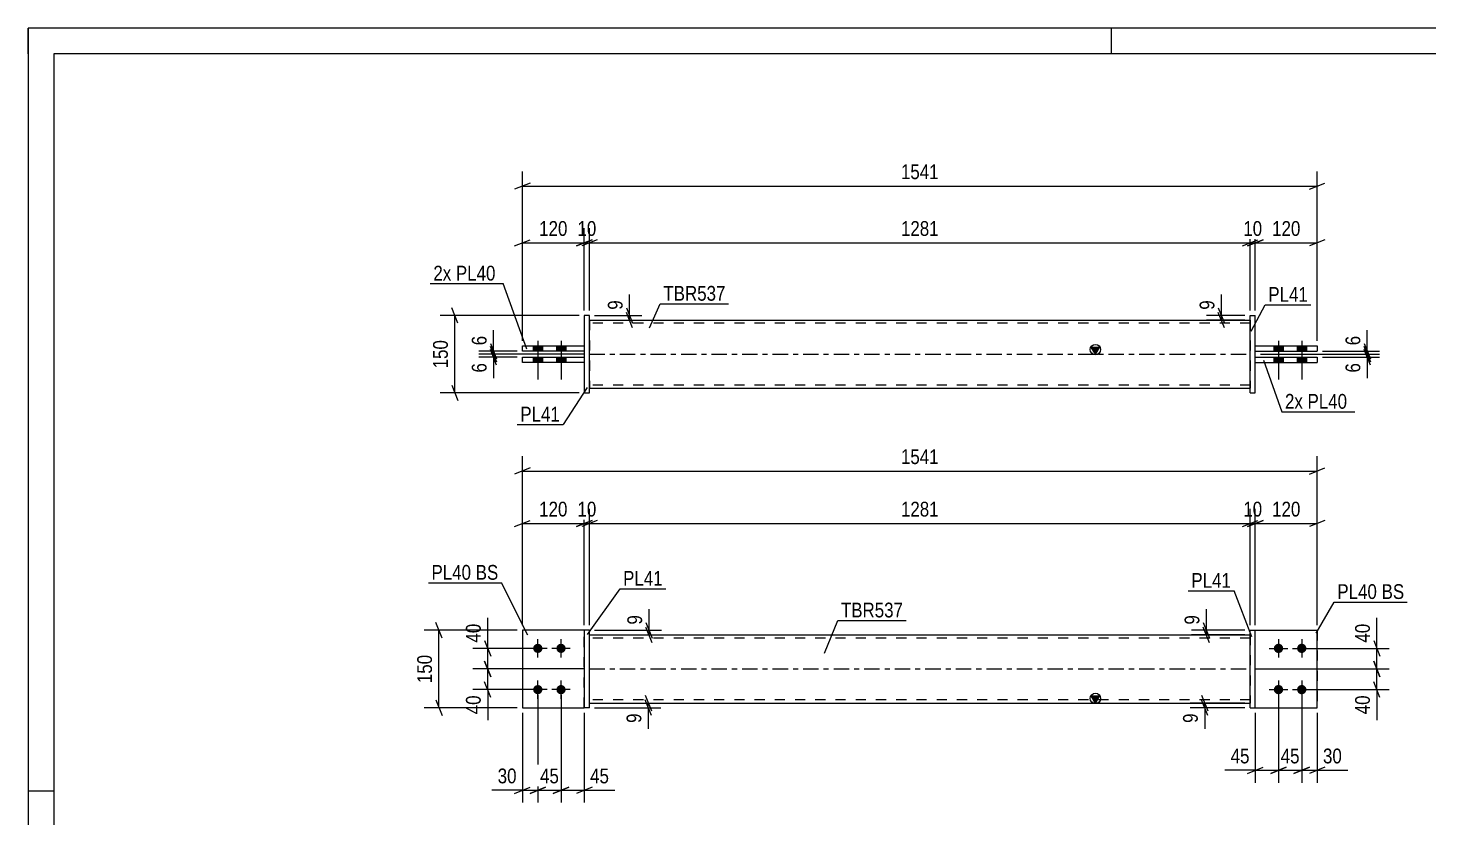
# Model space of a CAD drawing. Header units: millimetres. Extents: x 0 to 420, y 0 to 297.
# Drawn here: x 0 to 271.5, y 143.8 to 297 of the extents above; entities that cross this region are included whole.
import ezdxf

# ---------------------------------------------------------------- set-up
doc = ezdxf.new("R2010")
doc.units = ezdxf.units.MM
doc.linetypes.add('DXK_LINE_DOT2', pattern=[3.9198, 1.9599, -1.9599])
doc.linetypes.add('DXK_LINE_DOT3', pattern=[5.9187, 2.979, -0.9799, 0.9799, -0.9799])
doc.styles.add('Arial Narrow', font='ARIALN.TTF', dxfattribs={"height": 0.2})

# ---------------------------------------------------------------- blocks, each defined once
blk = doc.blocks.new('Unknown-581592428-1127')
at = {"color": 5, "linetype": 'Continuous'}
for p, q in [((420, 297), (0, 297)), ((0, 297), (0, 0)), ((0, 292), (0, 297)), ((210, 292), (210, 297)), ((415, 292), (5, 292)), ((5, 292), (5, 5)), ((5, 149), (0, 149))]:
    blk.add_line(p, q, dxfattribs=at)
blk = doc.blocks.new('Part-581592428-1367 - 1364')
at = {"color": 2, "linetype": 'Continuous'}
for p, q in [((236.87, 180.2), (237.87, 180.2)), ((236.87, 165.2), (236.87, 180.2)), ((237.87, 165.2), (237.87, 180.2)), ((236.87, 165.2), (236.87, 165.2)), ((236.87, 165.2), (236.87, 165.2)), ((236.87, 165.2), (237.87, 165.2)), ((236.87, 165.2), (237.87, 165.2))]:
    blk.add_line(p, q, dxfattribs=at)
at = {"color": 7, "linetype": 'DXK_LINE_DOT2'}
for p, q in [((236.87, 180.2), (237.87, 180.2)), ((237.87, 165.2), (237.87, 165.2)), ((237.87, 165.2), (237.87, 165.2))]:
    blk.add_line(p, q, dxfattribs=at)
blk = doc.blocks.new('Part-581592428-1420 - 1364')
at = {"color": 7, "linetype": 'DXK_LINE_DOT2'}
for p, q in [((107.81, 180.2), (95.81, 180.2)), ((95.81, 180.2), (95.81, 165.2)), ((107.81, 165.2), (107.81, 180.2)), ((95.81, 165.2), (107.81, 165.2))]:
    blk.add_line(p, q, dxfattribs=at)
blk = doc.blocks.new('Bolt-581592428-1378 - 1364')
at = {"linetype": 'Continuous'}
for points in [[(98.81, 175.8, -1), (98.81, 177.6, -1)], [(103.31, 175.8, -1), (103.31, 177.6, -1)], [(98.81, 167.8, -1), (98.81, 169.6, -1)], [(103.31, 167.8, -1), (103.31, 169.6, -1)]]:
    blk.add_hatch(color=1, dxfattribs=at).paths.add_polyline_path(points)
at = {"color": 1, "linetype": 'Continuous'}
for p, q in [((100.61, 176.7), (97.01, 176.7)), ((98.81, 174.9), (98.81, 178.5)), ((105.11, 176.7), (101.51, 176.7)), ((103.31, 174.9), (103.31, 178.5)), ((100.61, 168.7), (97.01, 168.7)), ((98.81, 166.9), (98.81, 170.5)), ((105.11, 168.7), (101.51, 168.7)), ((103.31, 166.9), (103.31, 170.5))]:
    blk.add_line(p, q, dxfattribs=at)
blk = doc.blocks.new('Bolt-581592428-1379 - 1364')
at = {"linetype": 'Continuous'}
for points in [[(242.37, 177.6), (242.56, 177.58), (242.74, 177.52), (242.9, 177.43), (243.04, 177.3), (243.15, 177.15), (243.23, 176.98), (243.26, 176.79), (243.26, 176.6), (243.23, 176.42), (243.15, 176.25), (243.04, 176.1), (242.9, 175.97), (242.74, 175.88), (242.56, 175.82), (242.37, 175.8), (242.18, 175.82), (242, 175.88), (241.84, 175.97), (241.7, 176.1), (241.59, 176.25), (241.51, 176.42), (241.47, 176.6), (241.47, 176.79), (241.51, 176.98), (241.59, 177.15), (241.7, 177.3), (241.84, 177.43), (242, 177.52), (242.18, 177.58)], [(246.87, 177.6), (247.06, 177.58), (247.24, 177.52), (247.4, 177.43), (247.54, 177.3), (247.65, 177.15), (247.73, 176.98), (247.76, 176.79), (247.76, 176.6), (247.73, 176.42), (247.65, 176.25), (247.54, 176.1), (247.4, 175.97), (247.24, 175.88), (247.06, 175.82), (246.87, 175.8), (246.68, 175.82), (246.5, 175.88), (246.34, 175.97), (246.2, 176.1), (246.09, 176.25), (246.01, 176.42), (245.97, 176.6), (245.97, 176.79), (246.01, 176.98), (246.09, 177.15), (246.2, 177.3), (246.34, 177.43), (246.5, 177.52), (246.68, 177.58)], [(242.37, 169.6), (242.56, 169.58), (242.74, 169.52), (242.9, 169.43), (243.04, 169.3), (243.15, 169.15), (243.23, 168.98), (243.26, 168.79), (243.26, 168.6), (243.23, 168.42), (243.15, 168.25), (243.04, 168.1), (242.9, 167.97), (242.74, 167.88), (242.56, 167.82), (242.37, 167.8), (242.18, 167.82), (242, 167.88), (241.84, 167.97), (241.7, 168.1), (241.59, 168.25), (241.51, 168.42), (241.47, 168.6), (241.47, 168.79), (241.51, 168.98), (241.59, 169.15), (241.7, 169.3), (241.84, 169.43), (242, 169.52), (242.18, 169.58)], [(246.87, 169.6), (247.06, 169.58), (247.24, 169.52), (247.4, 169.43), (247.54, 169.3), (247.65, 169.15), (247.73, 168.98), (247.76, 168.79), (247.76, 168.6), (247.73, 168.42), (247.65, 168.25), (247.54, 168.1), (247.4, 167.97), (247.24, 167.88), (247.06, 167.82), (246.87, 167.8), (246.68, 167.82), (246.5, 167.88), (246.34, 167.97), (246.2, 168.1), (246.09, 168.25), (246.01, 168.42), (245.97, 168.6), (245.97, 168.79), (246.01, 168.98), (246.09, 169.15), (246.2, 169.3), (246.34, 169.43), (246.5, 169.52), (246.68, 169.58)]]:
    blk.add_hatch(color=1, dxfattribs=at).paths.add_polyline_path(points)
at = {"color": 1, "linetype": 'Continuous'}
for p, q in [((240.57, 176.7), (244.17, 176.7)), ((242.37, 178.5), (242.37, 174.9)), ((245.07, 176.7), (248.67, 176.7)), ((246.87, 178.5), (246.87, 174.9)), ((240.57, 168.7), (244.17, 168.7)), ((242.37, 170.5), (242.37, 166.9)), ((245.07, 168.7), (248.67, 168.7)), ((246.87, 170.5), (246.87, 166.9))]:
    blk.add_line(p, q, dxfattribs=at)
blk = doc.blocks.new('Part-581592428-1405 - 1364')
at = {"color": 2, "linetype": 'Continuous'}
for p, q in [((108.81, 180.2), (107.81, 180.2)), ((107.81, 180.2), (107.81, 165.2)), ((108.81, 165.2), (108.81, 180.2)), ((108.81, 165.2), (107.81, 165.2))]:
    blk.add_line(p, q, dxfattribs=at)
blk = doc.blocks.new('Part-581592428-1425 - 1364')
at = {"color": 2, "linetype": 'Continuous'}
for p, q in [((95.81, 180.2), (95.81, 165.2)), ((107.81, 180.2), (95.81, 180.2)), ((95.81, 165.2), (107.81, 165.2))]:
    blk.add_line(p, q, dxfattribs=at)
at = {"color": 7, "linetype": 'DXK_LINE_DOT2'}
blk.add_line((107.81, 165.2), (107.81, 180.2), dxfattribs=at)
blk = doc.blocks.new('Part-581592428-1440 - 1364')
at = {"linetype": 'Continuous'}
blk.add_hatch(color=2, dxfattribs=at).paths.add_polyline_path([(206.87, 166.1), (206.07, 167.5), (207.67, 167.5)])
at = {"color": 2, "linetype": 'Continuous'}
for p, q in [((108.81, 179.3), (236.87, 179.3)), ((108.81, 166.1), (236.87, 166.1)), ((206.87, 166.1), (206.07, 167.5)), ((206.07, 167.5), (207.67, 167.5)), ((207.67, 167.5), (206.87, 166.1))]:
    blk.add_line(p, q, dxfattribs=at)
at = {"color": 7, "linetype": 'DXK_LINE_DOT2'}
for p, q in [((108.81, 166.1), (108.81, 179.3)), ((236.87, 179.3), (236.87, 166.1)), ((236.87, 178.7), (108.81, 178.7)), ((236.87, 166.7), (108.81, 166.7))]:
    blk.add_line(p, q, dxfattribs=at)
at = {"color": 7, "linetype": 'DXK_LINE_DOT3'}
blk.add_line((108.81, 172.7), (236.87, 172.7), dxfattribs=at)
at = {"color": 2, "linetype": 'Continuous'}
blk.add_circle((206.87, 167), 1, dxfattribs=at)
blk = doc.blocks.new('Part-581592428-1445 - 1364')
at = {"color": 2, "linetype": 'Continuous'}
for p, q in [((237.87, 180.2), (249.87, 180.2)), ((249.87, 180.2), (249.87, 180.2)), ((249.87, 165.2), (249.87, 180.2)), ((237.87, 165.2), (249.87, 165.2))]:
    blk.add_line(p, q, dxfattribs=at)
at = {"color": 7, "linetype": 'DXK_LINE_DOT2'}
for p, q in [((237.87, 180.2), (249.87, 180.2)), ((237.87, 165.2), (237.87, 180.2)), ((237.87, 165.2), (237.87, 165.2)), ((237.87, 165.2), (249.87, 165.2))]:
    blk.add_line(p, q, dxfattribs=at)
blk = doc.blocks.new('Part-581592428-1450 - 1364')
at = {"color": 7, "linetype": 'DXK_LINE_DOT2'}
for p, q in [((237.87, 180.2), (249.87, 180.2)), ((237.87, 165.2), (237.87, 180.2)), ((237.87, 180.2), (249.87, 180.2)), ((249.87, 180.2), (249.87, 180.2)), ((249.87, 180.2), (249.87, 165.2)), ((237.87, 165.2), (237.87, 165.2)), ((237.87, 165.2), (249.87, 165.2)), ((237.87, 165.2), (249.87, 165.2))]:
    blk.add_line(p, q, dxfattribs=at)
blk = doc.blocks.new('Part-581592428-1793 - 1767')
at = {"color": 2, "linetype": 'Continuous'}
for p, q in [((95.81, 233.14), (107.81, 233.14)), ((95.81, 232.14), (95.81, 233.14)), ((107.81, 232.14), (95.81, 232.14)), ((107.81, 233.14), (107.81, 232.14))]:
    blk.add_line(p, q, dxfattribs=at)
blk = doc.blocks.new('Part-581592428-1778 - 1767')
at = {"color": 2, "linetype": 'Continuous'}
for p, q in [((237.87, 233.14), (249.87, 233.14)), ((237.87, 232.14), (237.87, 233.14)), ((237.87, 232.14), (249.87, 232.14)), ((237.87, 232.14), (249.87, 232.14)), ((249.87, 233.14), (249.87, 232.14))]:
    blk.add_line(p, q, dxfattribs=at)
at = {"color": 7, "linetype": 'DXK_LINE_DOT2'}
for p, q in [((237.87, 233.14), (249.87, 233.14)), ((237.87, 232.14), (237.87, 232.14))]:
    blk.add_line(p, q, dxfattribs=at)
blk = doc.blocks.new('Part-581592428-1798 - 1767')
at = {"color": 2, "linetype": 'Continuous'}
for p, q in [((95.81, 235.34), (107.81, 235.34)), ((95.81, 234.34), (95.81, 235.34)), ((107.81, 234.34), (95.81, 234.34)), ((107.81, 235.34), (107.81, 234.34))]:
    blk.add_line(p, q, dxfattribs=at)
blk = doc.blocks.new('Part-581592428-1773 - 1767')
at = {"linetype": 'Continuous'}
blk.add_hatch(color=2, dxfattribs=at).paths.add_polyline_path([(206.87, 233.74), (206.07, 235.14), (207.67, 235.14)])
at = {"color": 2, "linetype": 'Continuous'}
for p, q in [((108.81, 240.34), (236.87, 240.34)), ((206.87, 233.74), (206.07, 235.14)), ((206.07, 235.14), (207.67, 235.14)), ((207.67, 235.14), (206.87, 233.74)), ((108.81, 227.14), (236.87, 227.14))]:
    blk.add_line(p, q, dxfattribs=at)
at = {"color": 7, "linetype": 'DXK_LINE_DOT2'}
for p, q in [((108.81, 240.34), (108.81, 227.14)), ((236.87, 239.74), (108.81, 239.74)), ((236.87, 240.34), (236.87, 227.14)), ((236.87, 227.74), (108.81, 227.74))]:
    blk.add_line(p, q, dxfattribs=at)
at = {"color": 7, "linetype": 'DXK_LINE_DOT3'}
blk.add_line((108.81, 233.74), (236.87, 233.74), dxfattribs=at)
at = {"color": 2, "linetype": 'Continuous'}
blk.add_circle((206.87, 234.64), 1, dxfattribs=at)
blk = doc.blocks.new('Part-581592428-1783 - 1767')
at = {"color": 2, "linetype": 'Continuous'}
for p, q in [((237.87, 235.34), (249.87, 235.34)), ((237.87, 234.34), (237.87, 235.34)), ((237.87, 234.34), (249.87, 234.34)), ((237.87, 234.34), (249.87, 234.34)), ((249.87, 235.34), (249.87, 234.34))]:
    blk.add_line(p, q, dxfattribs=at)
at = {"color": 7, "linetype": 'DXK_LINE_DOT2'}
for p, q in [((237.87, 235.34), (249.87, 235.34)), ((237.87, 234.34), (237.87, 234.34))]:
    blk.add_line(p, q, dxfattribs=at)
blk = doc.blocks.new('Part-581592428-1799 - 1767')
at = {"color": 2, "linetype": 'Continuous'}
for p, q in [((108.81, 241.24), (107.81, 241.24)), ((107.81, 241.24), (107.81, 226.24)), ((108.81, 226.24), (108.81, 241.24)), ((107.81, 226.24), (108.81, 226.24))]:
    blk.add_line(p, q, dxfattribs=at)
blk = doc.blocks.new('Part-581592428-1788 - 1767')
at = {"color": 2, "linetype": 'Continuous'}
for p, q in [((236.87, 226.25), (236.87, 241.25)), ((236.87, 241.25), (237.87, 241.25)), ((237.87, 226.25), (237.87, 241.25)), ((236.87, 226.25), (237.87, 226.25)), ((236.87, 226.25), (236.87, 226.24)), ((236.87, 226.24), (236.87, 226.25)), ((236.87, 226.24), (237.87, 226.24)), ((237.87, 226.24), (237.87, 226.25)), ((237.87, 226.25), (237.87, 226.24))]:
    blk.add_line(p, q, dxfattribs=at)
at = {"color": 7, "linetype": 'DXK_LINE_DOT2'}
for q in [(236.87, 241.25), (237.87, 241.24)]:
    blk.add_line((236.87, 241.24), q, dxfattribs=at)
blk = doc.blocks.new('Bolt-581592428-1800 - 1767')
at = {"linetype": 'Continuous'}
for points in [[(243.27, 235.34), (241.47, 235.34), (241.47, 234.34), (243.27, 234.34)], [(243.27, 235.34), (241.47, 235.34), (241.47, 234.34), (243.27, 234.34)], [(247.77, 235.34), (245.97, 235.34), (245.97, 234.34), (247.77, 234.34)], [(247.77, 235.34), (245.97, 235.34), (245.97, 234.34), (247.77, 234.34)], [(243.27, 233.14), (241.47, 233.14), (241.47, 232.14), (243.27, 232.14)], [(243.27, 233.14), (241.47, 233.14), (241.47, 232.14), (243.27, 232.14)], [(247.77, 233.14), (245.97, 233.14), (245.97, 232.14), (247.77, 232.14)], [(247.77, 233.14), (245.97, 233.14), (245.97, 232.14), (247.77, 232.14)]]:
    blk.add_hatch(color=1, dxfattribs=at).paths.add_polyline_path(points)
at = {"color": 1, "linetype": 'Continuous'}
for p, q in [((242.37, 236.34), (242.37, 228.84)), ((242.37, 236.34), (242.37, 228.84)), ((246.87, 236.34), (246.87, 228.84)), ((246.87, 236.34), (246.87, 228.84)), ((241.47, 235.34), (241.47, 234.34)), ((241.47, 235.34), (241.47, 234.34)), ((243.27, 235.34), (243.27, 234.34)), ((243.27, 235.34), (243.27, 234.34)), ((245.97, 235.34), (245.97, 234.34)), ((245.97, 235.34), (245.97, 234.34)), ((247.77, 235.34), (247.77, 234.34)), ((247.77, 235.34), (247.77, 234.34)), ((241.47, 233.14), (241.47, 232.14)), ((241.47, 233.14), (241.47, 232.14)), ((243.27, 233.14), (243.27, 232.14)), ((243.27, 233.14), (243.27, 232.14)), ((245.97, 233.14), (245.97, 232.14)), ((245.97, 233.14), (245.97, 232.14)), ((247.77, 233.14), (247.77, 232.14)), ((247.77, 233.14), (247.77, 232.14))]:
    blk.add_line(p, q, dxfattribs=at)
blk = doc.blocks.new('Bolt-581592428-1801 - 1767')
at = {"linetype": 'Continuous'}
for points in [[(97.91, 234.34), (99.71, 234.34), (99.71, 235.34), (97.91, 235.34)], [(97.91, 234.34), (99.71, 234.34), (99.71, 235.34), (97.91, 235.34)], [(102.41, 234.34), (104.21, 234.34), (104.21, 235.34), (102.41, 235.34)], [(102.41, 234.34), (104.21, 234.34), (104.21, 235.34), (102.41, 235.34)], [(97.91, 232.14), (99.71, 232.14), (99.71, 233.14), (97.91, 233.14)], [(97.91, 232.14), (99.71, 232.14), (99.71, 233.14), (97.91, 233.14)], [(102.41, 232.14), (104.21, 232.14), (104.21, 233.14), (102.41, 233.14)], [(102.41, 232.14), (104.21, 232.14), (104.21, 233.14), (102.41, 233.14)]]:
    blk.add_hatch(color=1, dxfattribs=at).paths.add_polyline_path(points)
at = {"color": 1, "linetype": 'Continuous'}
for p, q in [((98.81, 236.34), (98.81, 228.84)), ((98.81, 236.34), (98.81, 228.84)), ((103.31, 236.34), (103.31, 228.84)), ((103.31, 236.34), (103.31, 228.84)), ((97.91, 235.34), (97.91, 234.34)), ((97.91, 235.34), (97.91, 234.34)), ((99.71, 235.34), (99.71, 234.34)), ((99.71, 235.34), (99.71, 234.34)), ((102.41, 235.34), (102.41, 234.34)), ((102.41, 235.34), (102.41, 234.34)), ((104.21, 235.34), (104.21, 234.34)), ((104.21, 235.34), (104.21, 234.34)), ((97.91, 233.14), (97.91, 232.14)), ((97.91, 233.14), (97.91, 232.14)), ((99.71, 233.14), (99.71, 232.14)), ((99.71, 233.14), (99.71, 232.14)), ((102.41, 233.14), (102.41, 232.14)), ((102.41, 233.14), (102.41, 232.14)), ((104.21, 233.14), (104.21, 232.14)), ((104.21, 233.14), (104.21, 232.14))]:
    blk.add_line(p, q, dxfattribs=at)
blk = doc.blocks.new('StraightDimension-581592428-1609 - 1364')
at = {"color": 7, "linetype": 'Continuous'}
for p, q in [((88.49, 174.2), (89.69, 171.2)), ((107.81, 172.7), (86.24, 172.7)), ((89.09, 168.7), (89.09, 172.7)), ((97.81, 168.7), (86.24, 168.7)), ((89.69, 167.2), (88.49, 170.2))]:
    blk.add_line(p, q, dxfattribs=at)
at = {"color": 0}
blk.add_wipeout([(88.34, 168.17), (84.14, 168.17), (84.14, 163.32), (88.34, 163.32)], dxfattribs=at)
at = {"color": 7, "linetype": 'Continuous'}
blk.add_line((89.09, 168.7), (89.09, 162.79), dxfattribs=at)
blk.add_line((89.09, 168.7), (89.09, 162.79), dxfattribs=at)
at = {"color": 3, "style": 'Arial Narrow'}
blk.add_text('40', height=2.863, rotation=90.0002, dxfattribs=at).set_placement((87.74, 163.92))
blk = doc.blocks.new('StraightDimension-581592428-1665 - 1364')
at = {"color": 7, "linetype": 'Continuous'}
for p, q in [((242.37, 167.7), (242.37, 150.65)), ((246.87, 167.7), (246.87, 150.65)), ((240.87, 152.45), (243.87, 153.65)), ((242.37, 153.05), (246.87, 153.05)), ((248.37, 153.65), (245.37, 152.45))]:
    blk.add_line(p, q, dxfattribs=at)
at = {"color": 0}
blk.add_wipeout([(247.05, 153.8), (247.05, 158), (242.19, 158), (242.19, 153.8)], dxfattribs=at)
at = {"color": 3, "style": 'Arial Narrow'}
blk.add_text('45', height=2.863, dxfattribs=at).set_placement((242.79, 154.4))
blk = doc.blocks.new('StraightDimension-581592428-1505 - 1364')
at = {"color": 7, "linetype": 'Continuous'}
for p, q in [((236.87, 181.2), (236.87, 203.77)), ((237.87, 181.2), (237.87, 203.77)), ((235.37, 200.32), (238.37, 201.52)), ((239.37, 201.52), (236.37, 200.32)), ((236.87, 200.92), (237.87, 200.92))]:
    blk.add_line(p, q, dxfattribs=at)
at = {"color": 0}
blk.add_wipeout([(239.8, 201.67), (239.8, 205.87), (234.94, 205.87), (234.94, 201.67)], dxfattribs=at)
at = {"color": 3, "style": 'Arial Narrow'}
blk.add_text('10', height=2.863, dxfattribs=at).set_placement((235.54, 202.27))
blk = doc.blocks.new('StraightDimension-581592428-1703 - 1364')
at = {"color": 7, "linetype": 'Continuous'}
for p, q in [((247.87, 176.7), (263.83, 176.7)), ((260.83, 178.2), (262.03, 175.2)), ((261.43, 172.7), (261.43, 176.7)), ((262.03, 171.2), (260.83, 174.2)), ((237.87, 172.7), (263.83, 172.7))]:
    blk.add_line(p, q, dxfattribs=at)
at = {"color": 0}
blk.add_wipeout([(260.68, 182.08), (256.48, 182.08), (256.48, 177.22), (260.68, 177.22)], dxfattribs=at)
at = {"color": 7, "linetype": 'Continuous'}
blk.add_line((261.43, 176.7), (261.43, 182.6), dxfattribs=at)
blk.add_line((261.43, 176.7), (261.43, 182.6), dxfattribs=at)
at = {"color": 3, "style": 'Arial Narrow'}
blk.add_text('40', height=2.863, rotation=90.0002, dxfattribs=at).set_placement((260.08, 177.82))
blk = doc.blocks.new('StraightDimension-581592428-1600 - 1364')
at = {"color": 7, "linetype": 'Continuous'}
for p, q in [((109.81, 180.2), (122.77, 180.2)), ((109.81, 179.3), (122.77, 179.3)), ((119.77, 181.7), (120.97, 178.7)), ((120.97, 177.8), (119.77, 180.8)), ((120.37, 179.3), (120.37, 180.2))]:
    blk.add_line(p, q, dxfattribs=at)
at = {"color": 0}
blk.add_wipeout([(119.62, 183.75), (115.42, 183.75), (115.42, 180.72), (119.62, 180.72)], dxfattribs=at)
at = {"color": 7, "linetype": 'Continuous'}
blk.add_line((120.37, 180.2), (120.37, 184.28), dxfattribs=at)
blk.add_line((120.37, 180.2), (120.37, 184.28), dxfattribs=at)
at = {"color": 3, "style": 'Arial Narrow'}
blk.add_text('9', height=2.86, rotation=90.0002, dxfattribs=at).set_placement((119.02, 181.32))
blk = doc.blocks.new('StraightDimension-581592428-1649 - 1364')
at = {"color": 7, "linetype": 'Continuous'}
for p, q in [((242.37, 167.7), (242.37, 150.65)), ((237.87, 164.2), (237.87, 150.65)), ((236.37, 152.45), (239.37, 153.65)), ((237.87, 153.05), (242.37, 153.05)), ((243.87, 153.65), (240.87, 152.45))]:
    blk.add_line(p, q, dxfattribs=at)
at = {"color": 0}
blk.add_wipeout([(237.34, 153.8), (237.34, 158), (232.49, 158), (232.49, 153.8)], dxfattribs=at)
at = {"color": 7, "linetype": 'Continuous'}
blk.add_line((237.87, 153.05), (231.96, 153.05), dxfattribs=at)
blk.add_line((237.87, 153.05), (231.96, 153.05), dxfattribs=at)
at = {"color": 3, "style": 'Arial Narrow'}
blk.add_text('45', height=2.863, dxfattribs=at).set_placement((233.09, 154.4))
blk = doc.blocks.new('StraightDimension-581592428-1560 - 1364')
at = {"color": 7, "linetype": 'Continuous'}
for p, q in [((98.81, 167.7), (98.81, 146.78)), ((95.81, 164.2), (95.81, 146.78)), ((94.31, 148.58), (97.31, 149.78)), ((100.31, 149.78), (97.31, 148.58)), ((95.81, 149.18), (98.81, 149.18))]:
    blk.add_line(p, q, dxfattribs=at)
at = {"color": 0}
blk.add_wipeout([(95.29, 149.93), (95.29, 154.13), (90.43, 154.13), (90.43, 149.93)], dxfattribs=at)
at = {"color": 7, "linetype": 'Continuous'}
blk.add_line((95.81, 149.18), (89.91, 149.18), dxfattribs=at)
blk.add_line((95.81, 149.18), (89.91, 149.18), dxfattribs=at)
at = {"color": 3, "style": 'Arial Narrow'}
blk.add_text('30', height=2.863, dxfattribs=at).set_placement((91.03, 150.53))
blk = doc.blocks.new('StraightDimension-581592428-1570 - 1364')
at = {"color": 7, "linetype": 'Continuous'}
for p, q in [((98.81, 167.7), (98.81, 146.78)), ((103.31, 167.7), (103.31, 146.78)), ((97.31, 148.58), (100.31, 149.78)), ((104.81, 149.78), (101.81, 148.58)), ((98.81, 149.18), (103.31, 149.18))]:
    blk.add_line(p, q, dxfattribs=at)
at = {"color": 0}
blk.add_wipeout([(103.49, 149.93), (103.49, 154.13), (98.64, 154.13), (98.64, 149.93)], dxfattribs=at)
at = {"color": 3, "style": 'Arial Narrow'}
blk.add_text('45', height=2.863, dxfattribs=at).set_placement((99.24, 150.53))
blk = doc.blocks.new('StraightDimension-581592428-1523 - 1364')
at = {"color": 7, "linetype": 'Continuous'}
for p, q in [((237.87, 181.2), (237.87, 203.77)), ((249.87, 181.2), (249.87, 203.77)), ((236.37, 200.32), (239.37, 201.52)), ((251.37, 201.52), (248.37, 200.32)), ((237.87, 200.92), (249.87, 200.92))]:
    blk.add_line(p, q, dxfattribs=at)
at = {"color": 0}
blk.add_wipeout([(247.21, 201.67), (247.21, 205.87), (240.53, 205.87), (240.53, 201.67)], dxfattribs=at)
at = {"color": 3, "style": 'Arial Narrow'}
blk.add_text('120', height=2.863, dxfattribs=at).set_placement((241.13, 202.27))
blk = doc.blocks.new('StraightDimension-581592428-1452 - 1364')
at = {"color": 7, "linetype": 'Continuous'}
for p, q in [((95.81, 181.2), (95.81, 203.77)), ((107.81, 181.2), (107.81, 203.77)), ((94.31, 200.32), (97.31, 201.52)), ((109.31, 201.52), (106.31, 200.32)), ((95.81, 200.92), (107.81, 200.92))]:
    blk.add_line(p, q, dxfattribs=at)
at = {"color": 0}
blk.add_wipeout([(105.16, 201.67), (105.16, 205.87), (98.47, 205.87), (98.47, 201.67)], dxfattribs=at)
at = {"color": 3, "style": 'Arial Narrow'}
blk.add_text('120', height=2.863, dxfattribs=at).set_placement((99.07, 202.27))
blk = doc.blocks.new('StraightDimension-581592428-1730 - 1364')
at = {"color": 7, "linetype": 'Continuous'}
for p, q in [((235.87, 180.2), (225.53, 180.2)), ((235.87, 179.3), (225.53, 179.3)), ((227.78, 181.7), (228.98, 178.7)), ((228.98, 177.8), (227.78, 180.8)), ((228.38, 179.3), (228.38, 180.2))]:
    blk.add_line(p, q, dxfattribs=at)
at = {"color": 0}
blk.add_wipeout([(227.63, 183.75), (223.43, 183.75), (223.43, 180.72), (227.63, 180.72)], dxfattribs=at)
at = {"color": 7, "linetype": 'Continuous'}
blk.add_line((228.38, 180.2), (228.38, 184.28), dxfattribs=at)
blk.add_line((228.38, 180.2), (228.38, 184.28), dxfattribs=at)
at = {"color": 3, "style": 'Arial Narrow'}
blk.add_text('9', height=2.86, rotation=90.0002, dxfattribs=at).set_placement((227.03, 181.32))
blk = doc.blocks.new('StraightDimension-581592428-1479 - 1364')
at = {"color": 7, "linetype": 'Continuous'}
for p, q in [((107.81, 181.2), (107.81, 203.77)), ((108.81, 181.2), (108.81, 203.77)), ((106.31, 200.32), (109.31, 201.52)), ((110.31, 201.52), (107.31, 200.32)), ((107.81, 200.92), (108.81, 200.92))]:
    blk.add_line(p, q, dxfattribs=at)
at = {"color": 0}
blk.add_wipeout([(110.74, 201.67), (110.74, 205.87), (105.89, 205.87), (105.89, 201.67)], dxfattribs=at)
at = {"color": 3, "style": 'Arial Narrow'}
blk.add_text('10', height=2.863, dxfattribs=at).set_placement((106.49, 202.27))
blk = doc.blocks.new('StraightDimension-581592428-1577 - 1364')
at = {"color": 7, "linetype": 'Continuous'}
for p, q in [((103.31, 167.7), (103.31, 146.78)), ((107.81, 164.2), (107.81, 146.78)), ((101.81, 148.58), (104.81, 149.78)), ((109.31, 149.78), (106.31, 148.58)), ((103.31, 149.18), (107.81, 149.18))]:
    blk.add_line(p, q, dxfattribs=at)
at = {"color": 0}
blk.add_wipeout([(113.2, 149.93), (113.2, 154.13), (108.34, 154.13), (108.34, 149.93)], dxfattribs=at)
at = {"color": 7, "linetype": 'Continuous'}
blk.add_line((107.81, 149.18), (113.72, 149.18), dxfattribs=at)
blk.add_line((107.81, 149.18), (113.72, 149.18), dxfattribs=at)
at = {"color": 3, "style": 'Arial Narrow'}
blk.add_text('45', height=2.863, dxfattribs=at).set_placement((108.94, 150.53))
blk = doc.blocks.new('StraightDimension-581592428-1496 - 1364')
at = {"color": 7, "linetype": 'Continuous'}
for p, q in [((108.81, 181.2), (108.81, 203.77)), ((236.87, 181.2), (236.87, 203.77)), ((110.31, 201.52), (107.31, 200.32)), ((235.37, 200.32), (238.37, 201.52)), ((108.81, 200.92), (236.87, 200.92))]:
    blk.add_line(p, q, dxfattribs=at)
at = {"color": 0}
blk.add_wipeout([(177.1, 201.67), (177.1, 205.87), (168.59, 205.87), (168.59, 201.67)], dxfattribs=at)
at = {"color": 3, "style": 'Arial Narrow'}
blk.add_text('1281', height=2.863, dxfattribs=at).set_placement((169.19, 202.27))
blk = doc.blocks.new('StraightDimension-581592428-1546 - 1364')
at = {"color": 7, "linetype": 'Continuous'}
for p, q in [((95.81, 181.2), (95.81, 213.94)), ((249.87, 181.2), (249.87, 213.94)), ((97.31, 211.69), (94.31, 210.49)), ((95.81, 211.09), (249.87, 211.09)), ((248.37, 210.49), (251.37, 211.69))]:
    blk.add_line(p, q, dxfattribs=at)
at = {"color": 0}
blk.add_wipeout([(177.1, 211.84), (177.1, 216.04), (168.59, 216.04), (168.59, 211.84)], dxfattribs=at)
at = {"color": 3, "style": 'Arial Narrow'}
blk.add_text('1541', height=2.863, dxfattribs=at).set_placement((169.19, 212.44))
blk = doc.blocks.new('StraightDimension-581592428-1591 - 1364')
at = {"color": 7, "linetype": 'Continuous'}
for p, q in [((109.81, 166.1), (122.62, 166.1)), ((119.62, 167.6), (120.82, 164.6)), ((120.82, 163.7), (119.62, 166.7)), ((120.22, 165.2), (120.22, 166.1)), ((109.81, 165.2), (122.62, 165.2))]:
    blk.add_line(p, q, dxfattribs=at)
at = {"color": 0}
blk.add_wipeout([(119.47, 164.67), (115.27, 164.67), (115.27, 161.65), (119.47, 161.65)], dxfattribs=at)
at = {"color": 7, "linetype": 'Continuous'}
blk.add_line((120.22, 165.2), (120.22, 161.12), dxfattribs=at)
blk.add_line((120.22, 165.2), (120.22, 161.12), dxfattribs=at)
at = {"color": 3, "style": 'Arial Narrow'}
blk.add_text('9', height=2.86, rotation=90.0002, dxfattribs=at).set_placement((118.87, 162.25))
blk = doc.blocks.new('StraightDimension-581592428-1626 - 1364')
at = {"color": 7, "linetype": 'Continuous'}
for p, q in [((97.81, 176.7), (86.24, 176.7)), ((88.49, 178.2), (89.69, 175.2)), ((89.09, 172.7), (89.09, 176.7)), ((89.69, 171.2), (88.49, 174.2)), ((107.81, 172.7), (86.24, 172.7))]:
    blk.add_line(p, q, dxfattribs=at)
at = {"color": 0}
blk.add_wipeout([(88.34, 182.08), (84.14, 182.08), (84.14, 177.22), (88.34, 177.22)], dxfattribs=at)
at = {"color": 7, "linetype": 'Continuous'}
blk.add_line((89.09, 176.7), (89.09, 182.6), dxfattribs=at)
blk.add_line((89.09, 176.7), (89.09, 182.6), dxfattribs=at)
at = {"color": 3, "style": 'Arial Narrow'}
blk.add_text('40', height=2.863, rotation=90.0002, dxfattribs=at).set_placement((87.74, 177.82))
blk = doc.blocks.new('StraightDimension-581592428-1640 - 1364')
at = {"color": 7, "linetype": 'Continuous'}
for p, q in [((235.87, 166.1), (225.22, 166.1)), ((227.47, 167.6), (228.67, 164.6)), ((228.67, 163.7), (227.47, 166.7)), ((228.07, 165.2), (228.07, 166.1)), ((235.87, 165.2), (225.22, 165.2))]:
    blk.add_line(p, q, dxfattribs=at)
at = {"color": 0}
blk.add_wipeout([(227.32, 164.67), (223.12, 164.67), (223.12, 161.65), (227.32, 161.65)], dxfattribs=at)
at = {"color": 7, "linetype": 'Continuous'}
blk.add_line((228.07, 165.2), (228.07, 161.12), dxfattribs=at)
blk.add_line((228.07, 165.2), (228.07, 161.12), dxfattribs=at)
at = {"color": 3, "style": 'Arial Narrow'}
blk.add_text('9', height=2.86, rotation=90.0002, dxfattribs=at).set_placement((226.72, 162.25))
blk = doc.blocks.new('StraightDimension-581592428-1675 - 1364')
at = {"color": 7, "linetype": 'Continuous'}
for p, q in [((246.87, 167.7), (246.87, 150.65)), ((249.87, 164.2), (249.87, 150.65)), ((245.37, 152.45), (248.37, 153.65)), ((246.87, 153.05), (249.87, 153.05)), ((251.37, 153.65), (248.37, 152.45))]:
    blk.add_line(p, q, dxfattribs=at)
at = {"color": 0}
blk.add_wipeout([(255.25, 153.8), (255.25, 158), (250.39, 158), (250.39, 153.8)], dxfattribs=at)
at = {"color": 7, "linetype": 'Continuous'}
blk.add_line((249.87, 153.05), (255.78, 153.05), dxfattribs=at)
blk.add_line((249.87, 153.05), (255.78, 153.05), dxfattribs=at)
at = {"color": 3, "style": 'Arial Narrow'}
blk.add_text('30', height=2.863, dxfattribs=at).set_placement((250.99, 154.4))
blk = doc.blocks.new('StraightDimension-581592428-1689 - 1364')
at = {"color": 7, "linetype": 'Continuous'}
for p, q in [((94.81, 180.2), (76.79, 180.2)), ((80.24, 178.7), (79.04, 181.7)), ((79.64, 165.2), (79.64, 180.2)), ((79.04, 166.7), (80.24, 163.7)), ((94.81, 165.2), (76.79, 165.2))]:
    blk.add_line(p, q, dxfattribs=at)
at = {"color": 0}
blk.add_wipeout([(78.89, 176.04), (74.69, 176.04), (74.69, 169.36), (78.89, 169.36)], dxfattribs=at)
at = {"color": 3, "style": 'Arial Narrow'}
blk.add_text('150', height=2.863, rotation=90.0002, dxfattribs=at).set_placement((78.29, 169.96))
blk = doc.blocks.new('StraightDimension-581592428-1716 - 1364')
at = {"color": 7, "linetype": 'Continuous'}
for p, q in [((260.83, 174.2), (262.03, 171.2)), ((237.87, 172.7), (263.83, 172.7)), ((261.43, 168.7), (261.43, 172.7)), ((247.87, 168.7), (263.83, 168.7)), ((262.03, 167.2), (260.83, 170.2))]:
    blk.add_line(p, q, dxfattribs=at)
at = {"color": 0}
blk.add_wipeout([(260.68, 168.17), (256.48, 168.17), (256.48, 163.32), (260.68, 163.32)], dxfattribs=at)
at = {"color": 7, "linetype": 'Continuous'}
blk.add_line((261.43, 168.7), (261.43, 162.79), dxfattribs=at)
blk.add_line((261.43, 168.7), (261.43, 162.79), dxfattribs=at)
at = {"color": 3, "style": 'Arial Narrow'}
blk.add_text('40', height=2.863, rotation=90.0002, dxfattribs=at).set_placement((260.08, 163.92))
blk = doc.blocks.new('StraightDimension-581592428-1890 - 1767')
at = {"color": 7, "linetype": 'Continuous'}
for p, q in [((237.87, 242.24), (237.87, 258.19)), ((249.87, 236.34), (249.87, 258.19)), ((236.37, 254.74), (239.37, 255.94)), ((237.87, 255.34), (249.87, 255.34)), ((251.37, 255.94), (248.37, 254.74))]:
    blk.add_line(p, q, dxfattribs=at)
at = {"color": 0}
blk.add_wipeout([(247.21, 256.09), (247.21, 260.29), (240.53, 260.29), (240.53, 256.09)], dxfattribs=at)
at = {"color": 3, "style": 'Arial Narrow'}
blk.add_text('120', height=2.863, dxfattribs=at).set_placement((241.13, 256.69))
blk = doc.blocks.new('StraightDimension-581592428-1851 - 1767')
at = {"color": 7, "linetype": 'Continuous'}
for p, q in [((94.81, 234.34), (87.37, 234.34)), ((107.81, 233.74), (87.37, 233.74)), ((89.62, 235.84), (90.82, 232.84)), ((90.82, 232.24), (89.62, 235.24)), ((90.22, 233.74), (90.22, 234.34))]:
    blk.add_line(p, q, dxfattribs=at)
at = {"color": 0}
blk.add_wipeout([(89.47, 237.9), (85.27, 237.9), (85.27, 234.87), (89.47, 234.87)], dxfattribs=at)
at = {"color": 7, "linetype": 'Continuous'}
blk.add_line((90.22, 234.34), (90.22, 238.42), dxfattribs=at)
blk.add_line((90.22, 234.34), (90.22, 238.42), dxfattribs=at)
at = {"color": 3, "style": 'Arial Narrow'}
blk.add_text('6', height=2.86, rotation=90.0002, dxfattribs=at).set_placement((88.87, 235.47))
blk = doc.blocks.new('StraightDimension-581592428-1930 - 1767')
at = {"color": 7, "linetype": 'Continuous'}
for p, q in [((107.81, 242.24), (107.81, 258.19)), ((108.81, 242.24), (108.81, 258.19)), ((106.31, 254.74), (109.31, 255.94)), ((110.31, 255.94), (107.31, 254.74)), ((107.81, 255.34), (108.81, 255.34))]:
    blk.add_line(p, q, dxfattribs=at)
at = {"color": 0}
blk.add_wipeout([(110.74, 256.09), (110.74, 260.29), (105.89, 260.29), (105.89, 256.09)], dxfattribs=at)
at = {"color": 3, "style": 'Arial Narrow'}
blk.add_text('10', height=2.863, dxfattribs=at).set_placement((106.49, 256.69))
blk = doc.blocks.new('StraightDimension-581592428-1910 - 1767')
at = {"color": 7, "linetype": 'Continuous'}
for p, q in [((108.81, 242.24), (108.81, 258.19)), ((236.87, 242.24), (236.87, 258.19)), ((110.31, 255.94), (107.31, 254.74)), ((108.81, 255.34), (236.87, 255.34)), ((235.37, 254.74), (238.37, 255.94))]:
    blk.add_line(p, q, dxfattribs=at)
at = {"color": 0}
blk.add_wipeout([(177.1, 256.09), (177.1, 260.29), (168.59, 260.29), (168.59, 256.09)], dxfattribs=at)
at = {"color": 3, "style": 'Arial Narrow'}
blk.add_text('1281', height=2.863, dxfattribs=at).set_placement((169.19, 256.69))
blk = doc.blocks.new('StraightDimension-581592428-1920 - 1767')
at = {"color": 7, "linetype": 'Continuous'}
for p, q in [((95.81, 236.34), (95.81, 258.19)), ((107.81, 242.24), (107.81, 258.19)), ((94.31, 254.74), (97.31, 255.94)), ((95.81, 255.34), (107.81, 255.34)), ((109.31, 255.94), (106.31, 254.74))]:
    blk.add_line(p, q, dxfattribs=at)
at = {"color": 0}
blk.add_wipeout([(105.16, 256.09), (105.16, 260.29), (98.47, 260.29), (98.47, 256.09)], dxfattribs=at)
at = {"color": 3, "style": 'Arial Narrow'}
blk.add_text('120', height=2.863, dxfattribs=at).set_placement((99.07, 256.69))
blk = doc.blocks.new('StraightDimension-581592428-1805 - 1767')
at = {"color": 7, "linetype": 'Continuous'}
for p, q in [((230.69, 242.74), (231.89, 239.74)), ((231.89, 238.84), (230.69, 241.84)), ((235.87, 241.24), (228.44, 241.24)), ((235.87, 240.34), (228.44, 240.34)), ((231.29, 240.34), (231.29, 241.24))]:
    blk.add_line(p, q, dxfattribs=at)
at = {"color": 0}
blk.add_wipeout([(230.54, 244.8), (226.34, 244.8), (226.34, 241.77), (230.54, 241.77)], dxfattribs=at)
at = {"color": 7, "linetype": 'Continuous'}
blk.add_line((231.29, 241.24), (231.29, 245.32), dxfattribs=at)
blk.add_line((231.29, 241.24), (231.29, 245.32), dxfattribs=at)
at = {"color": 3, "style": 'Arial Narrow'}
blk.add_text('9', height=2.86, rotation=90.0002, dxfattribs=at).set_placement((229.94, 242.37))
blk = doc.blocks.new('StraightDimension-581592428-1816 - 1767')
at = {"color": 7, "linetype": 'Continuous'}
for p, q in [((238.87, 233.74), (261.97, 233.74)), ((250.87, 234.34), (261.97, 234.34)), ((258.97, 235.84), (260.17, 232.84)), ((260.17, 232.24), (258.97, 235.24)), ((259.57, 233.74), (259.57, 234.34))]:
    blk.add_line(p, q, dxfattribs=at)
at = {"color": 0}
blk.add_wipeout([(258.82, 237.9), (254.62, 237.9), (254.62, 234.87), (258.82, 234.87)], dxfattribs=at)
at = {"color": 7, "linetype": 'Continuous'}
blk.add_line((259.57, 234.34), (259.57, 238.42), dxfattribs=at)
blk.add_line((259.57, 234.34), (259.57, 238.42), dxfattribs=at)
at = {"color": 3, "style": 'Arial Narrow'}
blk.add_text('6', height=2.86, rotation=90.0002, dxfattribs=at).set_placement((258.22, 235.47))
blk = doc.blocks.new('StraightDimension-581592428-1825 - 1767')
at = {"color": 7, "linetype": 'Continuous'}
for p, q in [((238.87, 233.74), (261.97, 233.74)), ((258.97, 235.24), (260.17, 232.24)), ((260.17, 231.64), (258.97, 234.64)), ((259.57, 233.14), (259.57, 233.74)), ((250.87, 233.14), (261.97, 233.14))]:
    blk.add_line(p, q, dxfattribs=at)
at = {"color": 0}
blk.add_wipeout([(258.82, 232.62), (254.62, 232.62), (254.62, 229.59), (258.82, 229.59)], dxfattribs=at)
at = {"color": 7, "linetype": 'Continuous'}
blk.add_line((259.57, 233.14), (259.57, 229.07), dxfattribs=at)
blk.add_line((259.57, 233.14), (259.57, 229.07), dxfattribs=at)
at = {"color": 3, "style": 'Arial Narrow'}
blk.add_text('6', height=2.86, rotation=90.0002, dxfattribs=at).set_placement((258.22, 230.19))
blk = doc.blocks.new('StraightDimension-581592428-1835 - 1767')
at = {"color": 7, "linetype": 'Continuous'}
for p, q in [((107.81, 233.74), (87.37, 233.74)), ((89.62, 235.24), (90.82, 232.24)), ((90.82, 231.64), (89.62, 234.64)), ((90.22, 233.14), (90.22, 233.74)), ((94.81, 233.14), (87.37, 233.14))]:
    blk.add_line(p, q, dxfattribs=at)
at = {"color": 0}
blk.add_wipeout([(89.47, 232.62), (85.27, 232.62), (85.27, 229.59), (89.47, 229.59)], dxfattribs=at)
at = {"color": 7, "linetype": 'Continuous'}
blk.add_line((90.22, 233.14), (90.22, 229.07), dxfattribs=at)
blk.add_line((90.22, 233.14), (90.22, 229.07), dxfattribs=at)
at = {"color": 3, "style": 'Arial Narrow'}
blk.add_text('6', height=2.86, rotation=90.0002, dxfattribs=at).set_placement((88.87, 230.19))
blk = doc.blocks.new('StraightDimension-581592428-1868 - 1767')
at = {"color": 7, "linetype": 'Continuous'}
for p, q in [((115.99, 242.74), (117.19, 239.74)), ((117.19, 238.84), (115.99, 241.84)), ((109.81, 241.24), (118.99, 241.24)), ((109.81, 240.34), (118.99, 240.34)), ((116.59, 240.34), (116.59, 241.24))]:
    blk.add_line(p, q, dxfattribs=at)
at = {"color": 0}
blk.add_wipeout([(115.84, 244.8), (111.64, 244.8), (111.64, 241.77), (115.84, 241.77)], dxfattribs=at)
at = {"color": 7, "linetype": 'Continuous'}
blk.add_line((116.59, 241.24), (116.59, 245.32), dxfattribs=at)
blk.add_line((116.59, 241.24), (116.59, 245.32), dxfattribs=at)
at = {"color": 3, "style": 'Arial Narrow'}
blk.add_text('9', height=2.86, rotation=90.0002, dxfattribs=at).set_placement((115.24, 242.37))
blk = doc.blocks.new('StraightDimension-581592428-1879 - 1767')
at = {"color": 7, "linetype": 'Continuous'}
for p, q in [((83.32, 239.74), (82.12, 242.74)), ((106.81, 241.24), (79.87, 241.24)), ((82.72, 226.24), (82.72, 241.24)), ((106.81, 226.24), (79.87, 226.24)), ((82.12, 227.74), (83.32, 224.74))]:
    blk.add_line(p, q, dxfattribs=at)
at = {"color": 0}
blk.add_wipeout([(81.97, 237.09), (77.77, 237.09), (77.77, 230.4), (81.97, 230.4)], dxfattribs=at)
at = {"color": 3, "style": 'Arial Narrow'}
blk.add_text('150', height=2.863, rotation=90.0002, dxfattribs=at).set_placement((81.37, 231))
blk = doc.blocks.new('StraightDimension-581592428-1900 - 1767')
at = {"color": 7, "linetype": 'Continuous'}
for p, q in [((236.87, 242.24), (236.87, 258.19)), ((237.87, 242.24), (237.87, 258.19)), ((235.37, 254.74), (238.37, 255.94)), ((239.37, 255.94), (236.37, 254.74)), ((236.87, 255.34), (237.87, 255.34))]:
    blk.add_line(p, q, dxfattribs=at)
at = {"color": 0}
blk.add_wipeout([(239.8, 256.09), (239.8, 260.29), (234.94, 260.29), (234.94, 256.09)], dxfattribs=at)
at = {"color": 3, "style": 'Arial Narrow'}
blk.add_text('10', height=2.863, dxfattribs=at).set_placement((235.54, 256.69))
blk = doc.blocks.new('StraightDimension-581592428-1941 - 1767')
at = {"color": 7, "linetype": 'Continuous'}
for p, q in [((95.81, 236.34), (95.81, 269.19)), ((249.87, 236.34), (249.87, 269.19)), ((97.31, 266.94), (94.31, 265.74)), ((95.81, 266.34), (249.87, 266.34)), ((248.37, 265.74), (251.37, 266.94))]:
    blk.add_line(p, q, dxfattribs=at)
at = {"color": 0}
blk.add_wipeout([(177.1, 267.09), (177.1, 271.29), (168.59, 271.29), (168.59, 267.09)], dxfattribs=at)
at = {"color": 3, "style": 'Arial Narrow'}
blk.add_text('1541', height=2.863, dxfattribs=at).set_placement((169.19, 267.69))
blk = doc.blocks.new('Mark-581592428-1400 - 1364')
at = {"color": 0}
blk.add_wipeout([(123.02, 188.85), (123.02, 191.85), (115.34, 191.85), (115.34, 188.85)], dxfattribs=at)
blk.add_wipeout([(123.02, 188.85), (123.02, 191.85), (115.34, 191.85), (115.34, 188.85)], dxfattribs=at)
at = {"color": 30, "linetype": 'Continuous'}
for p, q in [((108.45, 179.39), (114.74, 188.25)), ((114.74, 188.25), (123.62, 188.25))]:
    blk.add_line(p, q, dxfattribs=at)
at = {"color": 3, "style": 'Arial Narrow'}
blk.add_text('PL41', height=2.863, dxfattribs=at).set_placement((115.34, 188.85))
blk = doc.blocks.new('Mark-581592428-1436 - 1364')
at = {"color": 0}
blk.add_wipeout([(169.61, 182.7), (169.61, 185.7), (157.55, 185.7), (157.55, 182.7)], dxfattribs=at)
blk.add_wipeout([(169.61, 182.7), (169.61, 185.7), (157.55, 185.7), (157.55, 182.7)], dxfattribs=at)
at = {"color": 30, "linetype": 'Continuous'}
for p, q in [((154.35, 175.75), (156.95, 182.1)), ((156.95, 182.1), (170.21, 182.1))]:
    blk.add_line(p, q, dxfattribs=at)
at = {"color": 3, "style": 'Arial Narrow'}
blk.add_text('TBR537', height=2.863, dxfattribs=at).set_placement((157.55, 182.7))
blk = doc.blocks.new('MarkSet-581592428-1752 - 1364')
at = {"color": 0}
blk.add_wipeout([(261.45, 186.28), (261.45, 189.28), (253.77, 189.28), (253.77, 186.28)], dxfattribs=at)
blk.add_wipeout([(261.45, 186.28), (261.45, 189.28), (253.77, 189.28), (253.77, 186.28)], dxfattribs=at)
at = {"color": 30, "linetype": 'Continuous'}
blk.add_line((249.67, 179.62), (253.17, 185.68), dxfattribs=at)
at = {"color": 0}
blk.add_wipeout([(266.73, 186.28), (266.73, 189.28), (262.35, 189.28), (262.35, 186.28)], dxfattribs=at)
blk.add_wipeout([(266.73, 186.28), (266.73, 189.28), (262.35, 189.28), (262.35, 186.28)], dxfattribs=at)
at = {"color": 30, "linetype": 'Continuous'}
blk.add_line((253.17, 185.68), (267.33, 185.68), dxfattribs=at)
at = {"color": 3, "style": 'Arial Narrow'}
for s, p in [('PL40', (253.77, 186.28)), ('BS', (262.35, 186.28))]:
    blk.add_text(s, height=2.863, dxfattribs=at).set_placement(p)
blk = doc.blocks.new('MarkSet-581592428-1758 - 1364')
at = {"color": 0}
blk.add_wipeout([(85.87, 190.01), (85.87, 193.01), (78.2, 193.01), (78.2, 190.01)], dxfattribs=at)
blk.add_wipeout([(85.87, 190.01), (85.87, 193.01), (78.2, 193.01), (78.2, 190.01)], dxfattribs=at)
blk.add_wipeout([(91.15, 190.01), (91.15, 193.01), (86.77, 193.01), (86.77, 190.01)], dxfattribs=at)
blk.add_wipeout([(91.15, 190.01), (91.15, 193.01), (86.77, 193.01), (86.77, 190.01)], dxfattribs=at)
at = {"color": 30, "linetype": 'Continuous'}
for p in [(77.6, 189.41), (96.85, 179.26)]:
    blk.add_line(p, (91.75, 189.41), dxfattribs=at)
at = {"color": 3, "style": 'Arial Narrow'}
for s, p in [('PL40', (78.2, 190.01)), ('BS', (86.77, 190.01))]:
    blk.add_text(s, height=2.863, dxfattribs=at).set_placement(p)
blk = doc.blocks.new('Mark-581592428-2710 - 1364')
at = {"color": 0}
blk.add_wipeout([(233.16, 188.44), (233.16, 191.44), (225.48, 191.44), (225.48, 188.44)], dxfattribs=at)
blk.add_wipeout([(233.16, 188.44), (233.16, 191.44), (225.48, 191.44), (225.48, 188.44)], dxfattribs=at)
at = {"color": 30, "linetype": 'Continuous'}
for p in [(224.88, 187.84), (237.2, 178.92)]:
    blk.add_line(p, (233.76, 187.84), dxfattribs=at)
at = {"color": 3, "style": 'Arial Narrow'}
blk.add_text('PL41', height=2.863, dxfattribs=at).set_placement((225.48, 188.44))
blk = doc.blocks.new('Mark-581592428-1769 - 1767')
at = {"color": 0}
blk.add_wipeout([(135.19, 244.12), (135.19, 247.12), (123.14, 247.12), (123.14, 244.12)], dxfattribs=at)
blk.add_wipeout([(135.19, 244.12), (135.19, 247.12), (123.14, 247.12), (123.14, 244.12)], dxfattribs=at)
at = {"color": 30, "linetype": 'Continuous'}
for p, q in [((120.43, 238.86), (122.54, 243.52)), ((122.54, 243.52), (135.79, 243.52))]:
    blk.add_line(p, q, dxfattribs=at)
at = {"color": 3, "style": 'Arial Narrow'}
blk.add_text('TBR537', height=2.863, dxfattribs=at).set_placement((123.14, 244.12))
blk = doc.blocks.new('Mark-581592428-1784 - 1767')
at = {"color": 0}
blk.add_wipeout([(248.06, 243.9), (248.06, 246.9), (240.39, 246.9), (240.39, 243.9)], dxfattribs=at)
blk.add_wipeout([(248.06, 243.9), (248.06, 246.9), (240.39, 246.9), (240.39, 243.9)], dxfattribs=at)
at = {"color": 30, "linetype": 'Continuous'}
for p, q in [((237.1, 238.22), (239.79, 243.3)), ((239.79, 243.3), (248.66, 243.3))]:
    blk.add_line(p, q, dxfattribs=at)
at = {"color": 3, "style": 'Arial Narrow'}
blk.add_text('PL41', height=2.863, dxfattribs=at).set_placement((240.39, 243.9))
blk = doc.blocks.new('MarkSet-581592428-1979 - 1767')
at = {"color": 30, "linetype": 'Continuous'}
blk.add_line((96.66, 234.73), (92.11, 247.43), dxfattribs=at)
at = {"color": 0}
blk.add_wipeout([(82.03, 248.03), (82.03, 251.03), (78.56, 251.03), (78.56, 248.03)], dxfattribs=at)
blk.add_wipeout([(82.03, 248.03), (82.03, 251.03), (78.56, 251.03), (78.56, 248.03)], dxfattribs=at)
blk.add_wipeout([(90.61, 248.03), (90.61, 251.03), (82.93, 251.03), (82.93, 248.03)], dxfattribs=at)
blk.add_wipeout([(90.61, 248.03), (90.61, 251.03), (82.93, 251.03), (82.93, 248.03)], dxfattribs=at)
at = {"color": 30, "linetype": 'Continuous'}
blk.add_line((77.96, 247.43), (92.11, 247.43), dxfattribs=at)
at = {"color": 3, "style": 'Arial Narrow'}
for s, p in [('2x', (78.56, 248.03)), ('PL40', (82.93, 248.03))]:
    blk.add_text(s, height=2.863, dxfattribs=at).set_placement(p)
blk = doc.blocks.new('MarkSet-581592428-1973 - 1767')
at = {"color": 0}
blk.add_wipeout([(247.09, 223.17), (247.09, 226.17), (243.62, 226.17), (243.62, 223.17)], dxfattribs=at)
blk.add_wipeout([(247.09, 223.17), (247.09, 226.17), (243.62, 226.17), (243.62, 223.17)], dxfattribs=at)
at = {"color": 30, "linetype": 'Continuous'}
blk.add_line((239.49, 232.6), (243.02, 222.57), dxfattribs=at)
at = {"color": 0}
blk.add_wipeout([(255.67, 223.17), (255.67, 226.17), (247.99, 226.17), (247.99, 223.17)], dxfattribs=at)
blk.add_wipeout([(255.67, 223.17), (255.67, 226.17), (247.99, 226.17), (247.99, 223.17)], dxfattribs=at)
at = {"color": 30, "linetype": 'Continuous'}
blk.add_line((243.02, 222.57), (257.17, 222.57), dxfattribs=at)
at = {"color": 3, "style": 'Arial Narrow'}
for s, p in [('2x', (243.62, 223.17)), ('PL40', (247.99, 223.17))]:
    blk.add_text(s, height=2.863, dxfattribs=at).set_placement(p)
blk = doc.blocks.new('Mark-581592428-2716 - 1767')
at = {"color": 0}
blk.add_wipeout([(103.09, 220.69), (103.09, 223.69), (95.41, 223.69), (95.41, 220.69)], dxfattribs=at)
blk.add_wipeout([(103.09, 220.69), (103.09, 223.69), (95.41, 223.69), (95.41, 220.69)], dxfattribs=at)
at = {"color": 30, "linetype": 'Continuous'}
for p in [(108.39, 227.28), (94.81, 220.09)]:
    blk.add_line(p, (103.69, 220.09), dxfattribs=at)
at = {"color": 3, "style": 'Arial Narrow'}
blk.add_text('PL41', height=2.863, dxfattribs=at).set_placement((95.41, 220.69))

msp = doc.modelspace()

# ---------------------------------------------------------------- block references
for name in ['Unknown-581592428-1127', 'Part-581592428-1799 - 1767', 'Part-581592428-1773 - 1767', 'Part-581592428-1788 - 1767', 'Bolt-581592428-1801 - 1767', 'Bolt-581592428-1800 - 1767', 'Part-581592428-1798 - 1767', 'Part-581592428-1783 - 1767', 'Part-581592428-1793 - 1767', 'Part-581592428-1778 - 1767', 'Part-581592428-1420 - 1364', 'Part-581592428-1425 - 1364', 'Part-581592428-1405 - 1364', 'Part-581592428-1440 - 1364', 'Part-581592428-1367 - 1364', 'Part-581592428-1445 - 1364', 'Part-581592428-1450 - 1364', 'Bolt-581592428-1378 - 1364', 'Bolt-581592428-1379 - 1364']:
    msp.add_blockref(name, (0, 0))

# ---------------------------------------------------------------- next in the draw order: block references
for name in ['StraightDimension-581592428-1930 - 1767', 'StraightDimension-581592428-1890 - 1767', 'StraightDimension-581592428-1851 - 1767', 'StraightDimension-581592428-1505 - 1364', 'StraightDimension-581592428-1600 - 1364', 'StraightDimension-581592428-1609 - 1364', 'StraightDimension-581592428-1665 - 1364']:
    msp.add_blockref(name, (0, 0))

# ---------------------------------------------------------------- next in the draw order: block references
for name in ['StraightDimension-581592428-1910 - 1767', 'StraightDimension-581592428-1816 - 1767', 'StraightDimension-581592428-1452 - 1364', 'StraightDimension-581592428-1703 - 1364', 'StraightDimension-581592428-1560 - 1364', 'StraightDimension-581592428-1649 - 1364', 'StraightDimension-581592428-1675 - 1364']:
    msp.add_blockref(name, (0, 0))

# ---------------------------------------------------------------- next in the draw order: block references
for name in ['StraightDimension-581592428-1920 - 1767', 'StraightDimension-581592428-1805 - 1767', 'StraightDimension-581592428-1825 - 1767', 'StraightDimension-581592428-1479 - 1364', 'StraightDimension-581592428-1523 - 1364', 'StraightDimension-581592428-1716 - 1364', 'StraightDimension-581592428-1570 - 1364', 'StraightDimension-581592428-1640 - 1364']:
    msp.add_blockref(name, (0, 0))

# ---------------------------------------------------------------- next in the draw order: block references
for name in ['StraightDimension-581592428-1900 - 1767', 'StraightDimension-581592428-1868 - 1767', 'StraightDimension-581592428-1835 - 1767', 'MarkSet-581592428-1973 - 1767', 'StraightDimension-581592428-1730 - 1364', 'StraightDimension-581592428-1577 - 1364']:
    msp.add_blockref(name, (0, 0))

# ---------------------------------------------------------------- next in the draw order: block references
for name in ['StraightDimension-581592428-1879 - 1767', 'StraightDimension-581592428-1496 - 1364', 'StraightDimension-581592428-1591 - 1364']:
    msp.add_blockref(name, (0, 0))

# ---------------------------------------------------------------- next in the draw order: block references
for name in ['StraightDimension-581592428-1941 - 1767', 'Mark-581592428-2716 - 1767', 'StraightDimension-581592428-1546 - 1364']:
    msp.add_blockref(name, (0, 0))

# ---------------------------------------------------------------- next in the draw order: block references
for name in ['MarkSet-581592428-1979 - 1767', 'Mark-581592428-1769 - 1767', 'Mark-581592428-1784 - 1767', 'Mark-581592428-2710 - 1364', 'MarkSet-581592428-1752 - 1364', 'Mark-581592428-1436 - 1364', 'StraightDimension-581592428-1626 - 1364']:
    msp.add_blockref(name, (0, 0))

# ---------------------------------------------------------------- next in the draw order: block references
for name in ['Mark-581592428-1400 - 1364', 'StraightDimension-581592428-1689 - 1364']:
    msp.add_blockref(name, (0, 0))

# ---------------------------------------------------------------- next in the draw order: block references
msp.add_blockref('MarkSet-581592428-1758 - 1364', (0, 0))

doc.saveas('drawing.dxf')
